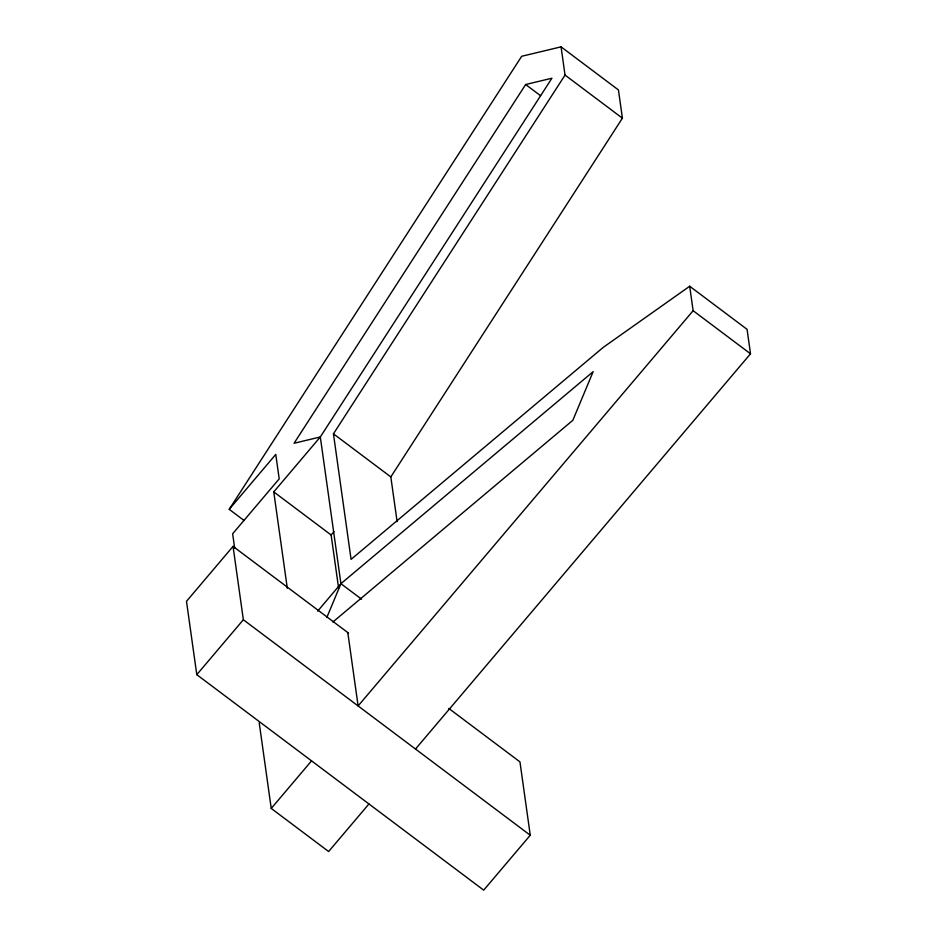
<?xml version="1.0" encoding="UTF-8"?>
<svg xmlns="http://www.w3.org/2000/svg" width="937" height="937" viewBox="0 0 937 937"><rect width="100%" height="100%" fill="white"/><g stroke="black" fill="none" stroke-linecap="round" stroke-linejoin="round"><path stroke-width="1.41" d="M326.837 617.46L340.927 583.681L593.144 371.649L572.847 420.28L332.904 621.992M244.124 520.539L229.214 509.33L521.686 56.279L561.064 46.85L618.443 89.952L622.414 118.179L390.823 476.921L397.112 521.651M525.657 84.517L294.066 443.26L320.313 436.97L551.905 78.228L525.657 84.517L540.579 95.715M415.501 749.038L750.514 353.799L747.07 329.344L689.691 286.253L603.299 347.334L351.082 559.366L333.443 433.831L565.034 75.089L561.064 46.85M229.214 509.33L275.759 454.41L279.203 478.866L232.645 533.785L234.672 548.227M287.308 588.26L273.756 491.89L320.313 436.97L340.927 583.681L361.588 599.2M348.505 633.107L233.044 546.388L186.486 601.32L196.793 674.663L483.703 890.15L530.26 835.23L519.953 761.875L448.8 708.442M196.793 674.663L243.351 619.744L233.044 546.388M338.62 588.202L331.136 534.992L333.935 531.689M317.655 611.147L340.927 583.681M368.944 803.958L328.629 851.522L271.238 808.432L311.564 760.856M689.691 286.253L693.134 310.709L358.11 705.936L347.803 632.58M565.034 75.089L622.414 118.179M693.134 310.709L750.514 353.799M333.443 433.831L390.823 476.921M273.756 491.89L331.136 534.992M243.351 619.744L530.26 835.23M259.221 722.849L271.238 808.432"/></g></svg>
